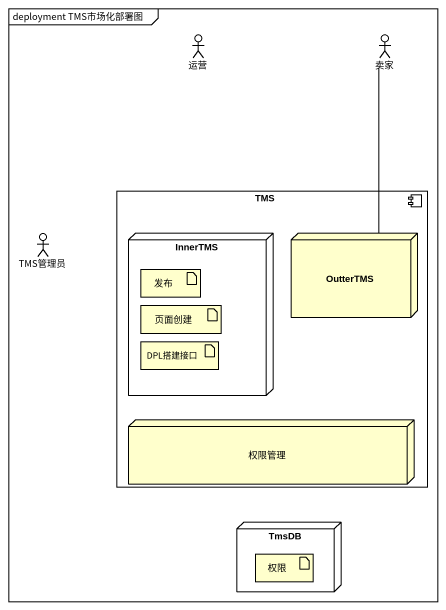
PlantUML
@startuml
mainframe deployment TMS市场化部署图
actor 运营
actor 卖家
component TMS {
  node InnerTMS {
    artifact 发布
    artifact 页面创建
    artifact DPL搭建接口
  }
  node OutterTMS
  node 权限管理
}
actor TMS管理员
node TmsDB {
  artifact 权限
}
卖家 -- OutterTMS
@enduml
